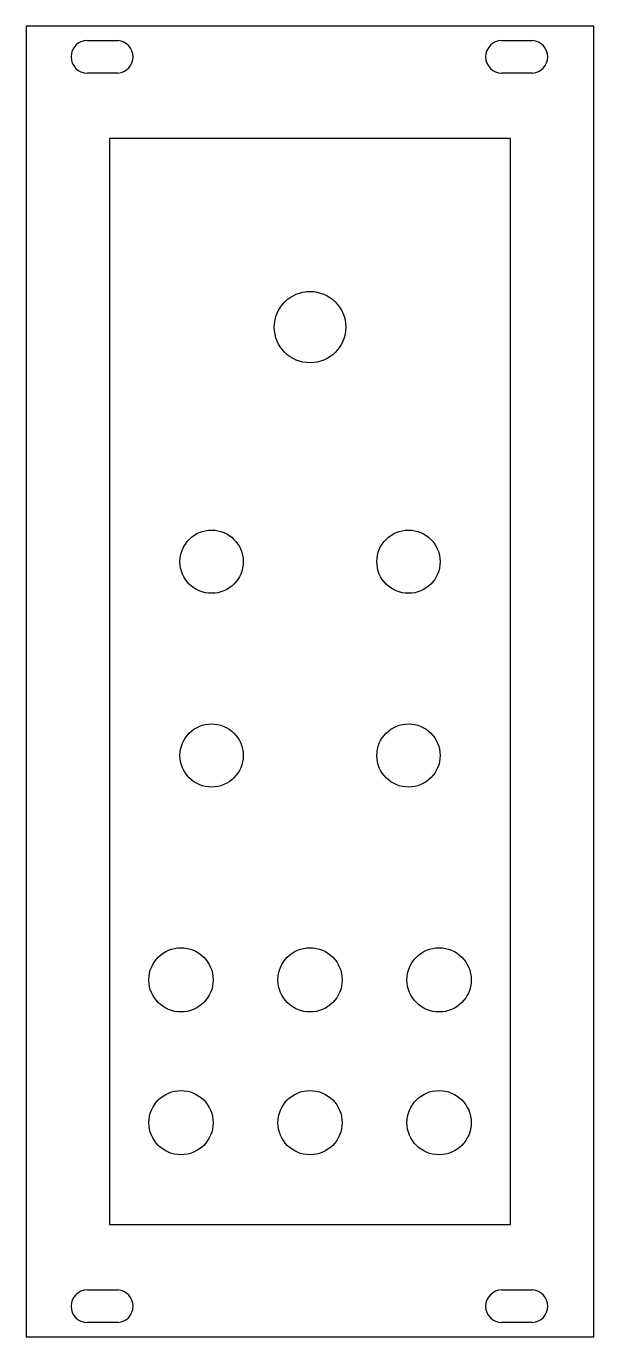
# Model space of a CAD drawing. Header units: millimetres. Extents: x 116 to 172, y 70 to 198.
import ezdxf

# ---------------------------------------------------------------- set-up
doc = ezdxf.new("R2010")
doc.units = ezdxf.units.MM
doc.layers.add('Front panels', color=30, linetype='Continuous')
doc.layers.add('PCB', color=6, linetype='Continuous')

msp = doc.modelspace()

# ---------------------------------------------------------------- linework, layer by layer
at = {"layer": 'Front panels'}
msp.add_lwpolyline([(115.92, 69.54), (171.56, 69.54), (171.56, 198.04), (115.92, 198.04)], close=True, dxfattribs=at)
for points in [[(121.91, 196.64), (124.91, 196.64), (124.91, 196.64)], [(162.55, 196.64), (165.55, 196.64), (165.55, 196.64)], [(124.91, 193.45), (124.91, 193.44), (121.91, 193.44)], [(165.55, 193.45), (165.55, 193.44), (162.55, 193.44)], [(121.91, 74.14), (124.91, 74.14), (124.91, 74.14)], [(162.55, 74.14), (165.55, 74.14), (165.55, 74.14)], [(124.91, 70.95), (124.91, 70.94), (121.91, 70.94)], [(165.55, 70.95), (165.55, 70.94), (162.55, 70.94)]]:
    msp.add_lwpolyline(points, dxfattribs=at)
for centre, radius in [((143.74, 168.54), 3.5), ((134.09, 145.54), 3.1), ((153.39, 145.54), 3.1), ((134.09, 126.54), 3.1), ((153.39, 126.54), 3.1), ((131.09, 104.54), 3.15), ((143.74, 104.54), 3.15), ((156.39, 104.54), 3.15), ((131.09, 90.54), 3.15), ((143.74, 90.54), 3.15), ((156.39, 90.54), 3.15)]:
    msp.add_circle(centre, radius, dxfattribs=at)
for centre, start, end in [((121.91, 195.04), 90, 270), ((124.8, 195.04), 274.2163, 85.7605), ((162.55, 195.04), 90, 270), ((165.44, 195.04), 274.2163, 85.7605), ((121.91, 72.54), 90, 270), ((124.8, 72.54), 274.2163, 85.7605), ((162.55, 72.54), 90, 270), ((165.44, 72.54), 274.2163, 85.7605)]:
    msp.add_arc(centre, 1.6, start, end, dxfattribs=at)
at = {"layer": 'PCB'}
msp.add_lwpolyline([(124.09, 80.54), (163.39, 80.54), (163.39, 187.04), (124.09, 187.04)], close=True, dxfattribs=at)

doc.saveas('drawing.dxf')
